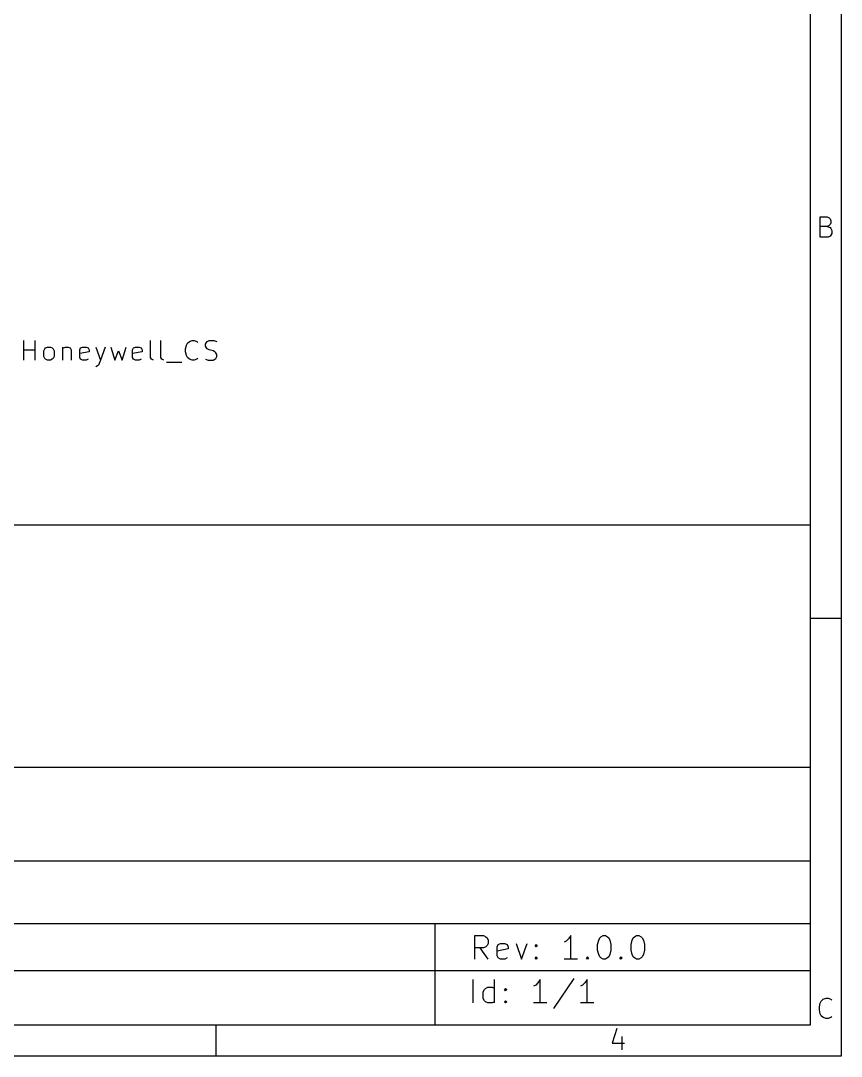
# Model space of a CAD drawing. Header units: inches. Extents: x 0.39 to 7.87, y -5.43 to -0.39.
# Drawn here: x 5.808 to 7.874, y -5.433 to -2.824 of the extents above; entities that cross this region are included whole.
import ezdxf

# ---------------------------------------------------------------- set-up
doc = ezdxf.new("R2010")
doc.units = ezdxf.units.IN
doc.header["$MEASUREMENT"] = 0
doc.layers.add('RED', color=14, linetype='CONTINUOUS')
doc.layers.add('REDSIX', color=19, linetype='CONTINUOUS')

msp = doc.modelspace()

# ---------------------------------------------------------------- linework, layer by layer
at = {"layer": 'RED', "linetype": 'CONTINUOUS'}
for p, q in [((7.8743, -0.3937), (7.8743, -5.4333)), ((7.7956, -0.4724), (7.7956, -5.3546)), ((7.8215, -3.3698), (7.8215, -3.3186)), ((7.8215, -3.3186), (7.8386, -3.3186)), ((7.8386, -3.3186), (7.8435, -3.3211)), ((7.8435, -3.3211), (7.8459, -3.3235)), ((7.8459, -3.3381), (7.8435, -3.3406)), ((7.8459, -3.3235), (7.8483, -3.3284)), ((7.8483, -3.3333), (7.8459, -3.3381)), ((7.8483, -3.3284), (7.8483, -3.3333)), ((7.8386, -3.343), (7.8215, -3.343)), ((7.8435, -3.3406), (7.8386, -3.343)), ((7.8386, -3.343), (7.8459, -3.3455)), ((7.8459, -3.3455), (7.8483, -3.3479)), ((7.8483, -3.365), (7.8459, -3.3674)), ((7.8483, -3.3479), (7.8508, -3.3528)), ((7.8508, -3.3601), (7.8483, -3.365)), ((7.8508, -3.3528), (7.8508, -3.3601)), ((7.841, -3.3698), (7.8215, -3.3698)), ((7.8459, -3.3674), (7.841, -3.3698)), ((3.5436, -4.0947), (7.7956, -4.0947)), ((7.7956, -4.0947), (7.7956, -5.3546)), ((7.8743, -4.3307), (7.7956, -4.3307)), ((3.5436, -4.705), (7.7956, -4.705)), ((3.5436, -4.9412), (7.7956, -4.9412)), ((3.5436, -5.0987), (7.7956, -5.0987)), ((6.8507, -5.0987), (6.8507, -5.3546)), ((6.9512, -5.1884), (6.9512, -5.1293)), ((6.9512, -5.1293), (6.9737, -5.1293)), ((6.9737, -5.1293), (6.9794, -5.1321)), ((6.9794, -5.1321), (6.9822, -5.1349)), ((6.9822, -5.1349), (6.985, -5.1405)), ((7.1875, -5.1377), (7.1818, -5.1434)), ((7.1931, -5.1293), (7.1875, -5.1377)), ((7.1931, -5.1884), (7.1931, -5.1293)), ((7.2634, -5.1405), (7.2662, -5.1349)), ((7.2662, -5.1349), (7.269, -5.1321)), ((7.269, -5.1321), (7.2746, -5.1293)), ((7.2746, -5.1293), (7.2803, -5.1293)), ((7.2803, -5.1293), (7.2859, -5.1321)), ((7.2859, -5.1321), (7.2887, -5.1349)), ((7.2887, -5.1349), (7.2915, -5.1405)), ((7.3478, -5.1405), (7.3506, -5.1349)), ((7.3506, -5.1349), (7.3534, -5.1321)), ((7.3534, -5.1321), (7.359, -5.1293)), ((7.359, -5.1293), (7.3646, -5.1293)), ((7.3646, -5.1293), (7.3703, -5.1321)), ((7.3703, -5.1321), (7.3731, -5.1349)), ((7.3731, -5.1349), (7.3759, -5.1405)), ((6.9737, -5.1602), (6.9512, -5.1602)), ((6.985, -5.1884), (6.9653, -5.1602)), ((6.9794, -5.1574), (6.9737, -5.1602)), ((6.9822, -5.1546), (6.9794, -5.1574)), ((6.985, -5.149), (6.9822, -5.1546)), ((6.985, -5.1405), (6.985, -5.149)), ((7.0075, -5.1574), (7.0103, -5.1518)), ((7.0075, -5.1799), (7.0075, -5.1574)), ((7.0356, -5.163), (7.0075, -5.1687)), ((7.0103, -5.1518), (7.0159, -5.149)), ((7.0159, -5.149), (7.0272, -5.149)), ((7.0272, -5.149), (7.0328, -5.1518)), ((7.0328, -5.1518), (7.0356, -5.1574)), ((7.0356, -5.1574), (7.0356, -5.163)), ((7.0553, -5.149), (7.0694, -5.1884)), ((7.0694, -5.1884), (7.0834, -5.149)), ((7.1031, -5.1546), (7.1059, -5.1518)), ((7.1059, -5.1574), (7.1031, -5.1546)), ((7.1059, -5.1518), (7.1087, -5.1546)), ((7.1059, -5.1518), (7.1059, -5.1574)), ((7.1087, -5.1546), (7.1059, -5.1574)), ((7.1818, -5.1434), (7.1762, -5.1462)), ((7.2606, -5.1518), (7.2634, -5.1405)), ((7.2606, -5.1659), (7.2606, -5.1518)), ((7.2915, -5.1405), (7.2943, -5.1518)), ((7.2943, -5.1518), (7.2943, -5.1659)), ((7.345, -5.1518), (7.3478, -5.1405)), ((7.345, -5.1659), (7.345, -5.1518)), ((7.3759, -5.1405), (7.3787, -5.1518)), ((7.3787, -5.1518), (7.3787, -5.1659)), ((7.0103, -5.1855), (7.0075, -5.1799)), ((7.0159, -5.1884), (7.0103, -5.1855)), ((7.0272, -5.1884), (7.0159, -5.1884)), ((7.0328, -5.1855), (7.0272, -5.1884)), ((7.1031, -5.1855), (7.1059, -5.1827)), ((7.1059, -5.1884), (7.1031, -5.1855)), ((7.1059, -5.1827), (7.1087, -5.1855)), ((7.1059, -5.1827), (7.1059, -5.1884)), ((7.1087, -5.1855), (7.1059, -5.1884)), ((7.21, -5.1884), (7.1762, -5.1884)), ((7.2325, -5.1855), (7.2353, -5.1827)), ((7.2353, -5.1884), (7.2325, -5.1855)), ((7.2353, -5.1827), (7.2381, -5.1855)), ((7.2353, -5.1827), (7.2353, -5.1884)), ((7.2381, -5.1855), (7.2353, -5.1884)), ((7.2634, -5.1771), (7.2606, -5.1659)), ((7.2662, -5.1827), (7.2634, -5.1771)), ((7.269, -5.1855), (7.2662, -5.1827)), ((7.2746, -5.1884), (7.269, -5.1855)), ((7.2803, -5.1884), (7.2746, -5.1884)), ((7.2859, -5.1855), (7.2803, -5.1884)), ((7.2887, -5.1827), (7.2859, -5.1855)), ((7.2915, -5.1771), (7.2887, -5.1827)), ((7.2943, -5.1659), (7.2915, -5.1771)), ((7.3168, -5.1855), (7.3196, -5.1827)), ((7.3196, -5.1884), (7.3168, -5.1855)), ((7.3196, -5.1827), (7.3225, -5.1855)), ((7.3196, -5.1827), (7.3196, -5.1884)), ((7.3225, -5.1855), (7.3196, -5.1884)), ((7.3478, -5.1771), (7.345, -5.1659)), ((7.3506, -5.1827), (7.3478, -5.1771)), ((7.3534, -5.1855), (7.3506, -5.1827)), ((7.359, -5.1884), (7.3534, -5.1855)), ((7.3646, -5.1884), (7.359, -5.1884)), ((7.3703, -5.1855), (7.3646, -5.1884)), ((7.3731, -5.1827), (7.3703, -5.1855)), ((7.3759, -5.1771), (7.3731, -5.1827)), ((7.3787, -5.1659), (7.3759, -5.1771)), ((3.5436, -5.2168), (7.7956, -5.2168)), ((6.9474, -5.2989), (6.9474, -5.2398)), ((7.0008, -5.2989), (7.0008, -5.2398)), ((7.1161, -5.2398), (7.1105, -5.2483)), ((7.1161, -5.2989), (7.1161, -5.2398)), ((7.2005, -5.237), (7.1498, -5.313)), ((7.2342, -5.2398), (7.2286, -5.2483)), ((7.2342, -5.2989), (7.2342, -5.2398)), ((6.9727, -5.2708), (6.9755, -5.2651)), ((6.9755, -5.2651), (6.9783, -5.2623)), ((6.9783, -5.2623), (6.9839, -5.2595)), ((6.9839, -5.2595), (6.9952, -5.2595)), ((6.9952, -5.2595), (7.0008, -5.2623)), ((7.0261, -5.2651), (7.0289, -5.2623)), ((7.0289, -5.268), (7.0261, -5.2651)), ((7.0289, -5.2623), (7.0317, -5.2651)), ((7.0289, -5.2623), (7.0289, -5.268)), ((7.0317, -5.2651), (7.0289, -5.268)), ((7.1048, -5.2539), (7.0992, -5.2567)), ((7.1105, -5.2483), (7.1048, -5.2539)), ((7.2229, -5.2539), (7.2173, -5.2567)), ((7.2286, -5.2483), (7.2229, -5.2539)), ((6.9727, -5.2876), (6.9727, -5.2708)), ((6.9755, -5.2933), (6.9727, -5.2876)), ((6.9783, -5.2961), (6.9755, -5.2933)), ((6.9839, -5.2989), (6.9783, -5.2961)), ((7.0008, -5.2961), (6.9952, -5.2989)), ((7.0261, -5.2961), (7.0289, -5.2933)), ((7.0289, -5.2989), (7.0261, -5.2961)), ((7.0289, -5.2933), (7.0317, -5.2961)), ((7.0289, -5.2933), (7.0289, -5.2989)), ((7.0317, -5.2961), (7.0289, -5.2989)), ((7.8215, -5.2993), (7.824, -5.2945)), ((7.824, -5.2945), (7.8288, -5.2896)), ((7.8288, -5.2896), (7.8361, -5.2872)), ((7.8361, -5.2872), (7.841, -5.2872)), ((7.841, -5.2872), (7.8483, -5.2896)), ((7.8483, -5.2896), (7.8508, -5.292)), ((6.9952, -5.2989), (6.9839, -5.2989)), ((7.133, -5.2989), (7.0992, -5.2989)), ((7.2511, -5.2989), (7.2173, -5.2989)), ((7.8191, -5.3091), (7.8215, -5.2993)), ((7.8191, -5.3164), (7.8191, -5.3091)), ((7.8215, -5.3261), (7.8191, -5.3164)), ((7.824, -5.331), (7.8215, -5.3261)), ((7.8288, -5.3359), (7.824, -5.331)), ((7.8361, -5.3383), (7.8288, -5.3359)), ((7.841, -5.3383), (7.8361, -5.3383)), ((7.8483, -5.3359), (7.841, -5.3383)), ((7.8508, -5.3335), (7.8483, -5.3359)), ((7.7956, -5.3546), (0.4724, -5.3546)), ((7.7956, -5.3546), (3.5436, -5.3546)), ((6.2992, -5.3546), (6.2992, -5.4333)), ((7.3093, -5.3637), (7.2971, -5.4002)), ((7.2971, -5.4002), (7.3288, -5.4002)), ((7.3215, -5.3832), (7.3215, -5.4173)), ((7.8743, -5.4333), (0.3937, -5.4333))]:
    msp.add_line(p, q, dxfattribs=at)
at = {"layer": 'REDSIX', "linetype": 'CONTINUOUS'}
for p, q in [((5.816, -3.6798), (5.816, -3.6298)), ((5.8446, -3.6798), (5.8446, -3.6298)), ((5.866, -3.656), (5.8684, -3.6512)), ((5.8684, -3.6512), (5.8708, -3.6488)), ((5.8708, -3.6488), (5.8755, -3.6465)), ((5.8755, -3.6465), (5.8827, -3.6465)), ((5.8827, -3.6465), (5.8874, -3.6488)), ((5.8874, -3.6488), (5.8898, -3.6512)), ((5.8898, -3.6512), (5.8922, -3.656)), ((5.9136, -3.6465), (5.9136, -3.6798)), ((5.9136, -3.6512), (5.916, -3.6488)), ((5.916, -3.6488), (5.9208, -3.6465)), ((5.9208, -3.6465), (5.9279, -3.6465)), ((5.9279, -3.6465), (5.9327, -3.6488)), ((5.9327, -3.6488), (5.9351, -3.6536)), ((5.9565, -3.6536), (5.9589, -3.6488)), ((5.9589, -3.6488), (5.9636, -3.6465)), ((5.9636, -3.6465), (5.9732, -3.6465)), ((5.9732, -3.6465), (5.9779, -3.6488)), ((5.9779, -3.6488), (5.9803, -3.6536)), ((5.997, -3.6465), (6.0089, -3.6798)), ((6.0208, -3.6465), (6.0089, -3.6798)), ((6.0351, -3.6465), (6.0446, -3.6798)), ((6.0636, -3.6798), (6.0732, -3.6465)), ((6.0898, -3.6536), (6.0922, -3.6488)), ((6.0922, -3.6488), (6.097, -3.6465)), ((6.097, -3.6465), (6.1065, -3.6465)), ((6.1065, -3.6465), (6.1112, -3.6488)), ((6.1112, -3.6488), (6.1136, -3.6536)), ((6.1351, -3.6727), (6.1351, -3.6298)), ((6.1612, -3.6727), (6.1612, -3.6298)), ((6.2232, -3.6512), (6.2255, -3.6417)), ((6.2232, -3.6584), (6.2232, -3.6512)), ((6.2255, -3.6417), (6.2279, -3.6369)), ((6.2279, -3.6369), (6.2327, -3.6322)), ((6.2327, -3.6322), (6.2398, -3.6298)), ((6.2398, -3.6298), (6.2446, -3.6298)), ((6.2446, -3.6298), (6.2517, -3.6322)), ((6.2517, -3.6322), (6.2541, -3.6346)), ((6.2732, -3.6393), (6.2755, -3.6346)), ((6.2732, -3.6441), (6.2732, -3.6393)), ((6.2755, -3.6488), (6.2732, -3.6441)), ((6.2755, -3.6346), (6.2779, -3.6322)), ((6.2779, -3.6512), (6.2755, -3.6488)), ((6.2779, -3.6322), (6.2827, -3.6298)), ((6.2827, -3.6536), (6.2779, -3.6512)), ((6.2827, -3.6298), (6.2946, -3.6298)), ((6.2946, -3.6298), (6.3017, -3.6322)), ((5.816, -3.6536), (5.8446, -3.6536)), ((5.866, -3.6703), (5.866, -3.656)), ((5.8684, -3.675), (5.866, -3.6703)), ((5.8708, -3.6774), (5.8684, -3.675)), ((5.8755, -3.6798), (5.8708, -3.6774)), ((5.8874, -3.6774), (5.8827, -3.6798)), ((5.8898, -3.675), (5.8874, -3.6774)), ((5.8922, -3.6703), (5.8898, -3.675)), ((5.8922, -3.656), (5.8922, -3.6703)), ((5.9351, -3.6536), (5.9351, -3.6798)), ((5.9565, -3.6727), (5.9565, -3.6536)), ((5.9803, -3.6584), (5.9565, -3.6631)), ((5.9589, -3.6774), (5.9565, -3.6727)), ((5.9636, -3.6798), (5.9589, -3.6774)), ((5.9779, -3.6774), (5.9732, -3.6798)), ((5.9803, -3.6536), (5.9803, -3.6584)), ((6.0446, -3.6798), (6.0541, -3.656)), ((6.0541, -3.656), (6.0636, -3.6798)), ((6.0898, -3.6727), (6.0898, -3.6536)), ((6.1136, -3.6584), (6.0898, -3.6631)), ((6.0922, -3.6774), (6.0898, -3.6727)), ((6.097, -3.6798), (6.0922, -3.6774)), ((6.1112, -3.6774), (6.1065, -3.6798)), ((6.1136, -3.6536), (6.1136, -3.6584)), ((6.1374, -3.6774), (6.1351, -3.6727)), ((6.1422, -3.6798), (6.1374, -3.6774)), ((6.1636, -3.6774), (6.1612, -3.6727)), ((6.1684, -3.6798), (6.1636, -3.6774)), ((6.2255, -3.6679), (6.2232, -3.6584)), ((6.2279, -3.6727), (6.2255, -3.6679)), ((6.2327, -3.6774), (6.2279, -3.6727)), ((6.2398, -3.6798), (6.2327, -3.6774)), ((6.2517, -3.6774), (6.2446, -3.6798)), ((6.2541, -3.675), (6.2517, -3.6774)), ((6.2732, -3.6774), (6.2803, -3.6798)), ((6.2922, -3.656), (6.2827, -3.6536)), ((6.297, -3.6584), (6.2922, -3.656)), ((6.2922, -3.6798), (6.297, -3.6774)), ((6.2993, -3.6608), (6.297, -3.6584)), ((6.297, -3.6774), (6.2993, -3.675)), ((6.3017, -3.6655), (6.2993, -3.6608)), ((6.2993, -3.675), (6.3017, -3.6703)), ((6.3017, -3.6703), (6.3017, -3.6655)), ((5.8827, -3.6798), (5.8755, -3.6798)), ((5.9732, -3.6798), (5.9636, -3.6798)), ((6.0017, -3.6941), (5.997, -3.6965)), ((6.0041, -3.6917), (6.0017, -3.6941)), ((6.0089, -3.6798), (6.0041, -3.6917)), ((6.1065, -3.6798), (6.097, -3.6798)), ((6.1755, -3.6846), (6.2136, -3.6846)), ((6.2446, -3.6798), (6.2398, -3.6798)), ((6.2803, -3.6798), (6.2922, -3.6798))]:
    msp.add_line(p, q, dxfattribs=at)

doc.saveas('drawing.dxf')
